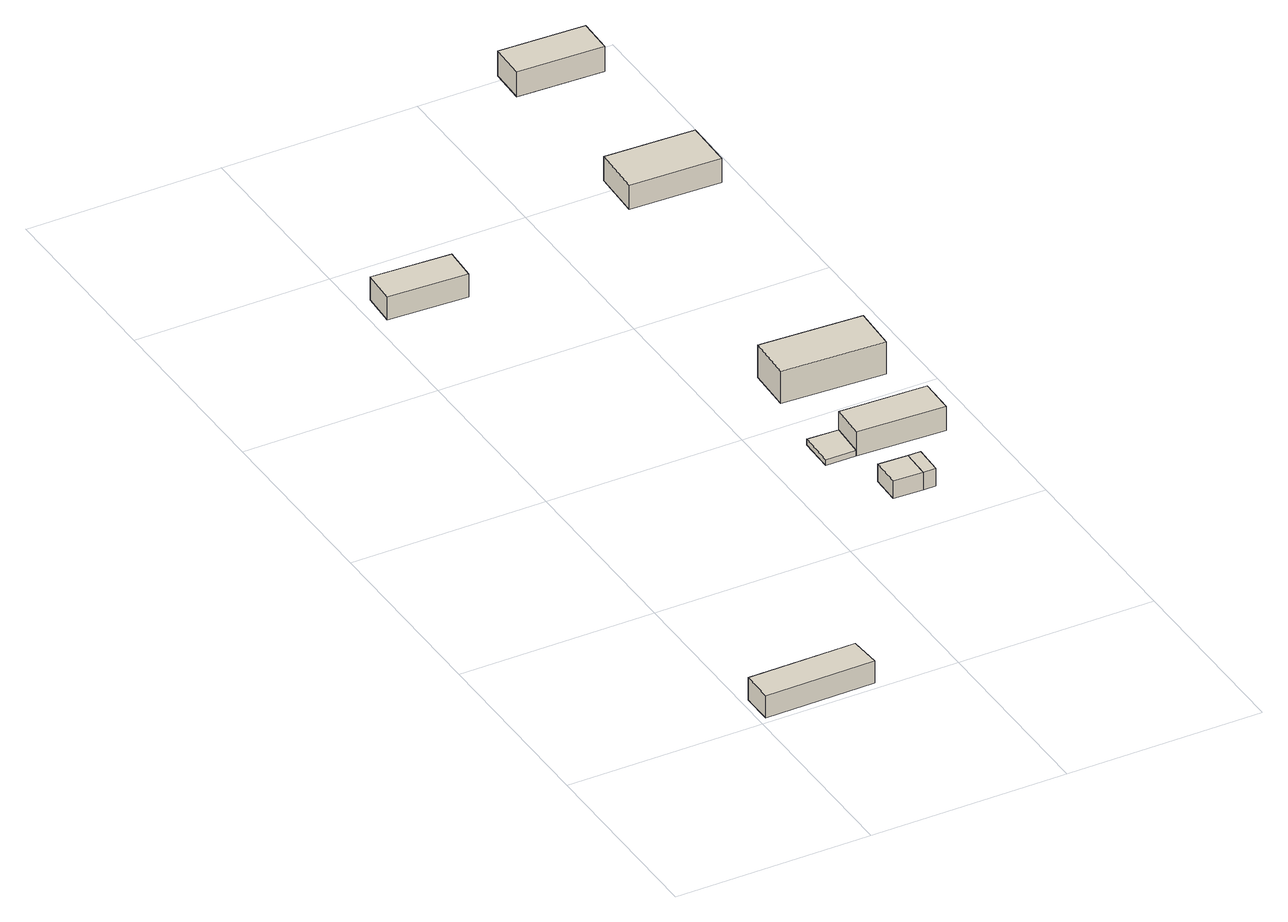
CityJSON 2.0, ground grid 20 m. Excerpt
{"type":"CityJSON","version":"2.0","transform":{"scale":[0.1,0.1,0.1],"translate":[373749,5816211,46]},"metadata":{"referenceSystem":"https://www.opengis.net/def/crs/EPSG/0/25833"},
"CityObjects":{
"building1":{"type":"Building","attributes":{"Gemeindeschluessel":"11000005","BezugspunktDach":"2200","function":"31001_2463","measuredHeight":2.42,"storeysAboveGround":1},"address":[{"country":"Germany","locality":"Berlin","thoroughfareNumber":"26 (1)","thoroughfareName":"Außenweg"}],"geometry":[{"type":"Solid","lod":"1","boundaries":[[[[0,1,2,3]],[[4,5,6,7]],[[4,7,3,2]],[[5,4,2,1]],[[6,5,1,0]],[[7,6,0,3]]]]}]},
"building2":{"type":"Building","attributes":{"Gemeindeschluessel":"11000005","BezugspunktDach":"2200","function":"31001_2463","measuredHeight":2.42,"storeysAboveGround":1},"address":[{"country":"Germany","locality":"Berlin","thoroughfareNumber":"35 (2)","thoroughfareName":"Hafeldweg"}],"geometry":[{"type":"Solid","lod":"1","boundaries":[[[[8,9,10,11]],[[12,13,14,15]],[[12,15,11,10]],[[13,12,10,9]],[[14,13,9,8]],[[15,14,8,11]]]]}]},
"building3":{"type":"Building","attributes":{"Gemeindeschluessel":"11000005","BezugspunktDach":"2200","function":"51009_1610","measuredHeight":0.654,"storeysAboveGround":0},"address":[{"country":"Germany","locality":"Berlin"}],"geometry":[{"type":"Solid","lod":"1","boundaries":[[[[16,17,18,19]],[[20,21,22,23]],[[20,23,19,18]],[[21,20,18,17]],[[22,21,17,16]],[[23,22,16,19]]]]}]},
"building4":{"type":"Building","attributes":{"Gemeindeschluessel":"11000005","BezugspunktDach":"2200","function":"31001_1310","measuredHeight":1.91,"storeysAboveGround":1},"address":[{"country":"Germany","locality":"Berlin","thoroughfareNumber":"29 (3)","thoroughfareName":"Hafeldweg"}],"geometry":[{"type":"Solid","lod":"1","boundaries":[[[[24,25,26,27]],[[28,29,30,31]],[[28,31,27,26]],[[29,28,26,25]],[[30,29,25,24]],[[31,30,24,27]]]]}]},
"building5":{"type":"Building","attributes":{"Gemeindeschluessel":"11000005","BezugspunktDach":"2200","function":"51009_1610","measuredHeight":1.92,"storeysAboveGround":0},"address":[{"country":"Germany","locality":"Berlin"}],"geometry":[{"type":"Solid","lod":"1","boundaries":[[[[32,33,25,24]],[[29,34,35,30]],[[29,30,24,25]],[[34,29,25,33]],[[35,34,33,32]],[[30,35,32,24]]]]}]},
"building6":{"type":"Building","attributes":{"Gemeindeschluessel":"11000005","BezugspunktDach":"2200","function":"31001_1000","measuredHeight":2.65,"storeysAboveGround":1},"address":[{"country":"Germany","locality":"Berlin","thoroughfareNumber":"29 (1)","thoroughfareName":"Hafeldweg"}],"geometry":[{"type":"Solid","lod":"1","boundaries":[[[[36,37,38,39]],[[21,40,41,22]],[[21,22,39,38]],[[40,21,38,37]],[[41,40,37,36]],[[22,41,36,39]]]]}]},
"building7":{"type":"Building","attributes":{"Gemeindeschluessel":"11000005","BezugspunktDach":"2200","function":"31001_1010","measuredHeight":3.43,"storeysAboveGround":1},"address":[{"country":"Germany","locality":"Berlin","thoroughfareNumber":"31 (1)","thoroughfareName":"Hafeldweg"}],"geometry":[{"type":"Solid","lod":"1","boundaries":[[[[42,43,44,45]],[[46,47,48,49]],[[46,49,45,44]],[[47,46,44,43]],[[48,47,43,42]],[[49,48,42,45]]]]}]},
"building8":{"type":"Building","attributes":{"Gemeindeschluessel":"11000005","BezugspunktDach":"2200","function":"31001_1000","measuredHeight":2.63,"storeysAboveGround":1},"address":[{"country":"Germany","locality":"Berlin","thoroughfareNumber":"35 (1)","thoroughfareName":"Hafeldweg"}],"geometry":[{"type":"Solid","lod":"1","boundaries":[[[[50,51,52,53]],[[54,55,56,57]],[[54,57,53,52]],[[55,54,52,51]],[[56,55,51,50]],[[57,56,50,53]]]]}]},
"building9":{"type":"Building","attributes":{"Gemeindeschluessel":"11000005","BezugspunktDach":"2200","function":"31001_1000","measuredHeight":3.17,"storeysAboveGround":1},"address":[{"country":"Germany","locality":"Berlin","thoroughfareNumber":"37 (1)","thoroughfareName":"Hafeldweg"}],"geometry":[{"type":"Solid","lod":"1","boundaries":[[[[58,59,60,61]],[[62,63,64,65]],[[62,65,61,60]],[[63,62,60,59]],[[64,63,59,58]],[[65,64,58,61]]]]}]}
},
"vertices":[
[5,3,32],[117,4,32],[115,37,32],[5,36,32],[115,37,8],[117,4,8],[5,3,8],[5,36,8],
[95,715,30],[97,750,30],[16,754,30],[14,719,30],[16,754,5],[97,750,5],[95,715,5],[14,719,5],
[273,321,17],[275,357,17],[243,358,17],[242,321,17],[243,358,11],[275,357,11],[273,321,11],[242,321,11],
[299,244,31],[300,274,31],[270,275,31],[269,245,31],[270,275,12],[300,274,12],[299,244,12],[269,245,12],
[312,244,31],[313,274,31],[313,274,12],[312,244,12],
[363,317,37],[364,354,37],[275,357,37],[273,321,37],[364,354,11],[363,317,11],
[359,421,46],[361,467,46],[256,472,46],[254,426,46],[256,472,11],[361,467,11],[359,421,11],[254,426,11],
[372,748,43],[373,799,43],[281,802,43],[279,751,43],[281,802,17],[373,799,17],[372,748,17],[279,751,17],
[365,952,44],[366,989,44],[278,992,44],[277,955,44],[278,992,17],[366,989,17],[365,952,17],[277,955,17]
]}
